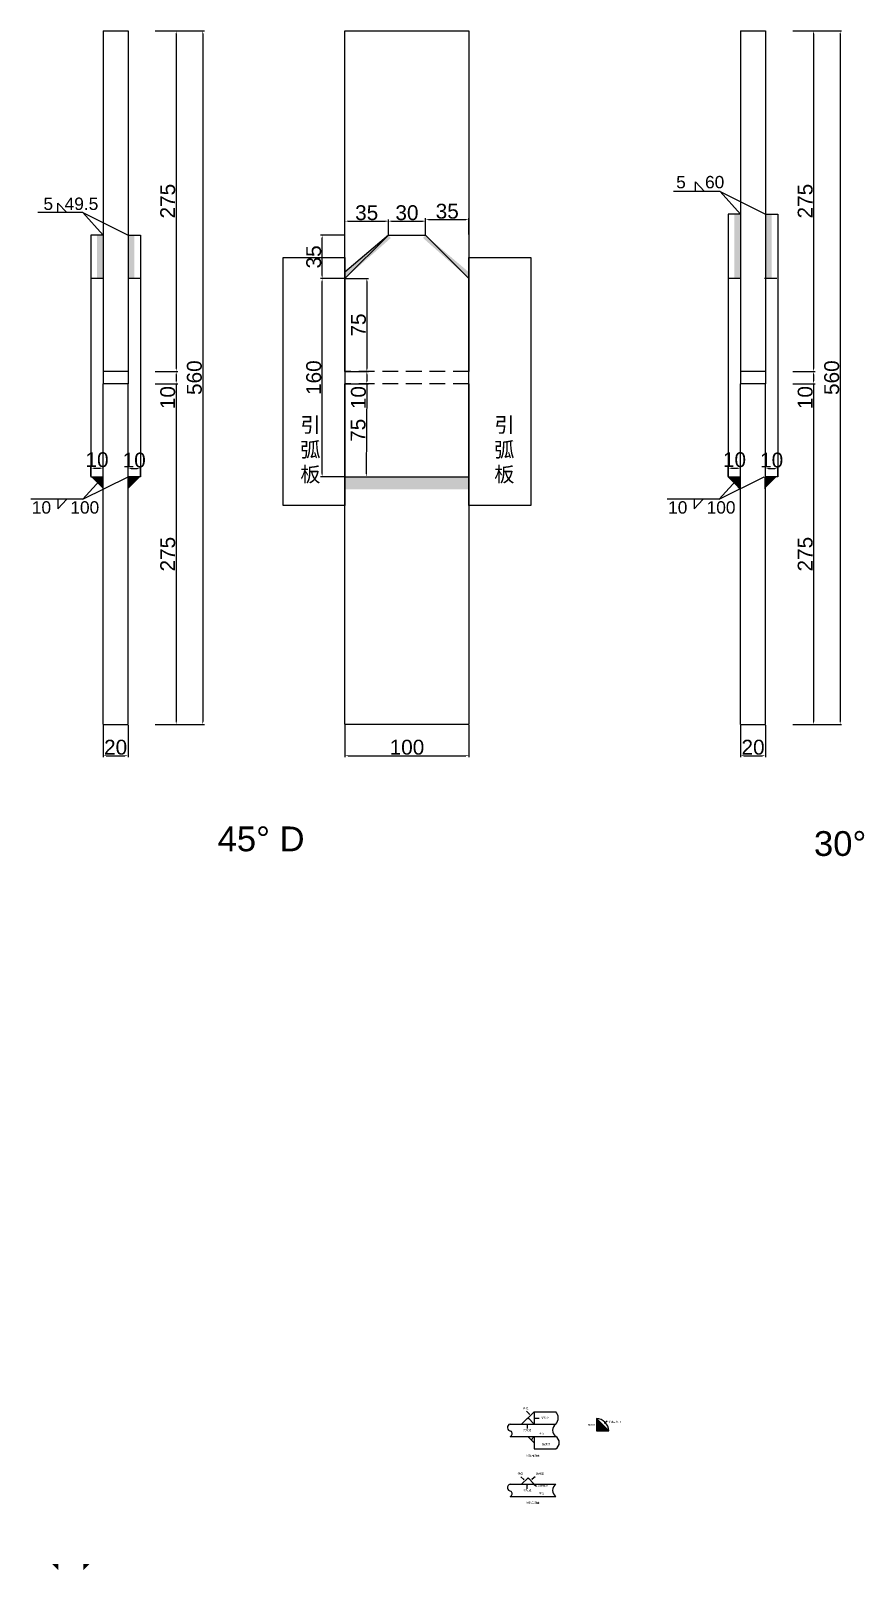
# Model space of a CAD drawing. Header units: millimetres. Extents: x 1455 to 24185, y -7314 to 4772.
# Drawn here: x 18503 to 19176, y -6034 to -4791 of the extents above; entities that cross this region are included whole.
import ezdxf

# ---------------------------------------------------------------- set-up
doc = ezdxf.new("R2010")
doc.units = ezdxf.units.MM
doc.linetypes.add('DASHED', pattern=[19.05, 12.7, -6.35])
doc.layers.add('焊缝', color=250, linetype='Continuous')
doc.styles.get("Standard").update_dxf_attribs({"font": 'arial.ttf'})
doc.dimstyles.new('ISO-25-JHF', dxfattribs={"dimtxt": 12, "dimasz": 2.5, "dimexe": 1.25, "dimexo": 0.625, "dimtad": 1, "dimtxsty": 'Standard', "dimcen": 2.5, "dimadec": 0, "dimazin": 0, "dimtfac": 1, "dimtmove": 0, "dimatfit": 3, "dimfxl": 1, "dimarcsym": 0})

# ---------------------------------------------------------------- blocks, each defined once
blk = doc.blocks.new('*D2588')
at = {"color": 0, "lineweight": -2, "transparency": 16777216}
for p, q in [((18756, -4990.9), (18736.9, -4990.9)), ((18738.2, -5148.4), (18738.2, -4993.4)), ((18756, -5150.9), (18736.9, -5150.9))]:
    blk.add_line(p, q, dxfattribs=at)
at = {"color": 0, "transparency": 16777216}
for points in [[(18737.7, -4993.4), (18738.6, -4993.4), (18738.2, -4990.9)], [(18737.7, -5148.4), (18738.6, -5148.4), (18738.2, -5150.9)]]:
    blk.add_solid(points, dxfattribs=at)
at = {"layer": 'Defpoints', "color": 0, "transparency": 16777216}
for p in [(18738.2, -4990.9), (18756.6, -4990.9), (18756.6, -5150.9)]:
    blk.add_point(p, dxfattribs=at)
at = {"color": 0, "transparency": 16777216, "insert": (18731.4, -5070.9), "char_height": 12, "attachment_point": 5, "rotation": 90}
blk.add_mtext('160', dxfattribs=at)
blk = doc.blocks.new('*D2195')
at = {"color": 0, "lineweight": -2, "transparency": 16777216}
for p, q in [((18756, -4955.9), (18736.9, -4955.9)), ((18738.2, -4988.4), (18738.2, -4958.4)), ((18756, -4990.9), (18736.9, -4990.9))]:
    blk.add_line(p, q, dxfattribs=at)
at = {"color": 0, "transparency": 16777216}
for points in [[(18737.7, -4958.4), (18738.6, -4958.4), (18738.2, -4955.9)], [(18737.7, -4988.4), (18738.6, -4988.4), (18738.2, -4990.9)]]:
    blk.add_solid(points, dxfattribs=at)
at = {"layer": 'Defpoints', "color": 0, "transparency": 16777216}
for p in [(18738.2, -4955.9), (18756.6, -4955.9), (18756.6, -4990.9)]:
    blk.add_point(p, dxfattribs=at)
at = {"color": 0, "transparency": 16777216, "insert": (18731.4, -4973.4), "char_height": 12, "attachment_point": 5, "rotation": 90}
blk.add_mtext('35', dxfattribs=at)
blk = doc.blocks.new('*D2589')
at = {"color": 0, "lineweight": -2, "transparency": 16777216}
for p, q in [((18756.6, -4955.3), (18756.6, -4943.3)), ((18759.1, -4944.6), (18789.1, -4944.6)), ((18791.6, -4955.3), (18791.6, -4943.3))]:
    blk.add_line(p, q, dxfattribs=at)
at = {"color": 0, "transparency": 16777216}
for points in [[(18759.1, -4944.1), (18759.1, -4945), (18756.6, -4944.6)], [(18789.1, -4944.1), (18789.1, -4945), (18791.6, -4944.6)]]:
    blk.add_solid(points, dxfattribs=at)
at = {"layer": 'Defpoints', "color": 0, "transparency": 16777216}
for p in [(18791.6, -4944.6), (18756.6, -4955.9), (18791.6, -4955.9)]:
    blk.add_point(p, dxfattribs=at)
at = {"color": 0, "transparency": 16777216, "insert": (18774.1, -4937.8), "char_height": 12, "attachment_point": 5}
blk.add_mtext('35', dxfattribs=at)
blk = doc.blocks.new('*D2590')
at = {"color": 0, "lineweight": -2, "transparency": 16777216}
for p, q in [((18791.6, -4955.3), (18791.6, -4943.3)), ((18794.1, -4944.6), (18819.1, -4944.6)), ((18821.6, -4955.3), (18821.6, -4943.3))]:
    blk.add_line(p, q, dxfattribs=at)
at = {"color": 0, "transparency": 16777216}
for points in [[(18794.1, -4944.1), (18794.1, -4945), (18791.6, -4944.6)], [(18819.1, -4944.1), (18819.1, -4945), (18821.6, -4944.6)]]:
    blk.add_solid(points, dxfattribs=at)
at = {"layer": 'Defpoints', "color": 0, "transparency": 16777216}
for p in [(18821.6, -4944.6), (18791.6, -4955.9), (18821.6, -4955.9)]:
    blk.add_point(p, dxfattribs=at)
at = {"color": 0, "transparency": 16777216, "insert": (18806.6, -4937.8), "char_height": 12, "attachment_point": 5}
blk.add_mtext('30', dxfattribs=at)
blk = doc.blocks.new('*D2196')
at = {"color": 0, "lineweight": -2, "transparency": 16777216}
for p, q in [((18821.6, -4955.3), (18821.6, -4942.1)), ((18824.1, -4943.3), (18854.1, -4943.3)), ((18856.6, -4955.3), (18856.6, -4942.1))]:
    blk.add_line(p, q, dxfattribs=at)
at = {"color": 0, "transparency": 16777216}
for points in [[(18824.1, -4942.9), (18824.1, -4943.7), (18821.6, -4943.3)], [(18854.1, -4942.9), (18854.1, -4943.7), (18856.6, -4943.3)]]:
    blk.add_solid(points, dxfattribs=at)
at = {"layer": 'Defpoints', "color": 0, "transparency": 16777216}
for p in [(18856.6, -4943.3), (18821.6, -4955.9), (18856.6, -4955.9)]:
    blk.add_point(p, dxfattribs=at)
at = {"color": 0, "transparency": 16777216, "insert": (18839.1, -4936.6), "char_height": 12, "attachment_point": 5}
blk.add_mtext('35', dxfattribs=at)
blk = doc.blocks.new('*D2593')
at = {"color": 0, "lineweight": -2, "transparency": 16777216}
for p, q in [((18561.5, -5351.5), (18561.5, -5377.3)), ((18581.5, -5351.5), (18581.5, -5377.3)), ((18564, -5376.1), (18579, -5376.1))]:
    blk.add_line(p, q, dxfattribs=at)
at = {"color": 0, "transparency": 16777216}
for points in [[(18564, -5375.7), (18564, -5376.5), (18561.5, -5376.1)], [(18579, -5375.7), (18579, -5376.5), (18581.5, -5376.1)]]:
    blk.add_solid(points, dxfattribs=at)
at = {"layer": 'Defpoints', "color": 0, "transparency": 16777216}
for p in [(18561.5, -5350.9), (18581.5, -5350.9), (18581.5, -5376.1)]:
    blk.add_point(p, dxfattribs=at)
at = {"color": 0, "transparency": 16777216, "insert": (18571.5, -5369.3), "char_height": 12, "attachment_point": 5}
blk.add_mtext('20', dxfattribs=at)
blk = doc.blocks.new('*D2594')
at = {"color": 0, "lineweight": -2, "transparency": 16777216}
for p, q in [((18551.5, -5150.3), (18551.5, -5142.8)), ((18554, -5144), (18559, -5144)), ((18561.5, -5150.3), (18561.5, -5142.8))]:
    blk.add_line(p, q, dxfattribs=at)
at = {"color": 0, "transparency": 16777216}
for points in [[(18554, -5143.6), (18554, -5144.4), (18551.5, -5144)], [(18559, -5143.6), (18559, -5144.4), (18561.5, -5144)]]:
    blk.add_solid(points, dxfattribs=at)
at = {"layer": 'Defpoints', "color": 0, "transparency": 16777216}
for p in [(18561.5, -5144), (18551.5, -5150.9), (18561.5, -5150.9)]:
    blk.add_point(p, dxfattribs=at)
at = {"color": 0, "transparency": 16777216, "insert": (18556.5, -5137.2), "char_height": 12, "attachment_point": 5}
blk.add_mtext('10', dxfattribs=at)
blk = doc.blocks.new('*D2595')
at = {"color": 0, "lineweight": -2, "transparency": 16777216}
for p, q in [((18581.5, -5150.3), (18581.5, -5143)), ((18584, -5144.2), (18589, -5144.2)), ((18591.5, -5150.3), (18591.5, -5143))]:
    blk.add_line(p, q, dxfattribs=at)
at = {"color": 0, "transparency": 16777216}
for points in [[(18584, -5143.8), (18584, -5144.6), (18581.5, -5144.2)], [(18589, -5143.8), (18589, -5144.6), (18591.5, -5144.2)]]:
    blk.add_solid(points, dxfattribs=at)
at = {"layer": 'Defpoints', "color": 0, "transparency": 16777216}
for p in [(18591.5, -5144.2), (18581.5, -5150.9), (18591.5, -5150.9)]:
    blk.add_point(p, dxfattribs=at)
at = {"color": 0, "transparency": 16777216, "insert": (18586.5, -5137.5), "char_height": 12, "attachment_point": 5}
blk.add_mtext('10', dxfattribs=at)
blk = doc.blocks.new('*D2600')
at = {"color": 0, "lineweight": -2, "transparency": 16777216}
for p, q in [((18757.2, -4990.9), (18775.5, -4990.9)), ((18774.2, -4993.4), (18774.2, -5063.4)), ((18757.2, -5065.9), (18775.5, -5065.9))]:
    blk.add_line(p, q, dxfattribs=at)
at = {"color": 0, "transparency": 16777216}
for points in [[(18773.8, -4993.4), (18774.7, -4993.4), (18774.2, -4990.9)], [(18773.8, -5063.4), (18774.7, -5063.4), (18774.2, -5065.9)]]:
    blk.add_solid(points, dxfattribs=at)
at = {"layer": 'Defpoints', "color": 0, "transparency": 16777216}
for p in [(18756.6, -4990.9), (18756.6, -5065.9), (18774.2, -5065.9)]:
    blk.add_point(p, dxfattribs=at)
at = {"color": 0, "transparency": 16777216, "insert": (18767.5, -5028.4), "char_height": 12, "attachment_point": 5, "rotation": 90}
blk.add_mtext('75', dxfattribs=at)
blk = doc.blocks.new('*D2601')
at = {"color": 0, "lineweight": -2, "transparency": 16777216}
for p, q in [((18757.2, -5065.9), (18775.5, -5065.9)), ((18774.2, -5068.4), (18774.2, -5073.4)), ((18757.2, -5075.9), (18775.5, -5075.9)), ((18774.2, -5075.9), (18774.2, -5095.7))]:
    blk.add_line(p, q, dxfattribs=at)
at = {"color": 0, "transparency": 16777216}
for points in [[(18773.8, -5068.4), (18774.7, -5068.4), (18774.2, -5065.9)], [(18773.8, -5073.4), (18774.7, -5073.4), (18774.2, -5075.9)]]:
    blk.add_solid(points, dxfattribs=at)
at = {"layer": 'Defpoints', "color": 0, "transparency": 16777216}
for p in [(18756.6, -5065.9), (18756.6, -5075.9), (18774.2, -5075.9)]:
    blk.add_point(p, dxfattribs=at)
at = {"color": 0, "transparency": 16777216, "insert": (18767.5, -5087), "char_height": 12, "attachment_point": 5, "rotation": 90}
blk.add_mtext('10', dxfattribs=at)
blk = doc.blocks.new('*D2199')
at = {"color": 0, "lineweight": -2, "transparency": 16777216}
for p, q in [((18757.2, -5075.9), (18775.4, -5076)), ((18774.1, -5078.5), (18773.8, -5148.5)), ((18756.9, -5150.9), (18775, -5151))]:
    blk.add_line(p, q, dxfattribs=at)
at = {"color": 0, "transparency": 16777216}
for points in [[(18773.7, -5078.5), (18774.5, -5078.5), (18774.1, -5076)], [(18773.4, -5148.5), (18774.2, -5148.5), (18773.8, -5151)]]:
    blk.add_solid(points, dxfattribs=at)
at = {"layer": 'Defpoints', "color": 0, "transparency": 16777216}
for p in [(18756.6, -5075.9), (18756.2, -5150.9), (18773.8, -5151)]:
    blk.add_point(p, dxfattribs=at)
at = {"color": 0, "transparency": 16777216, "insert": (18767.2, -5113.4), "char_height": 12, "attachment_point": 5, "rotation": 89.7211}
blk.add_mtext('75', dxfattribs=at)
blk = doc.blocks.new('*D2625')
at = {"color": 0, "lineweight": -2, "transparency": 16777216}
for p, q in [((19075.9, -5351.5), (19075.9, -5377.3)), ((19095.9, -5351.5), (19095.9, -5377.3)), ((19078.4, -5376.1), (19093.4, -5376.1))]:
    blk.add_line(p, q, dxfattribs=at)
at = {"color": 0, "transparency": 16777216}
for points in [[(19078.4, -5375.7), (19078.4, -5376.5), (19075.9, -5376.1)], [(19093.4, -5375.7), (19093.4, -5376.5), (19095.9, -5376.1)]]:
    blk.add_solid(points, dxfattribs=at)
at = {"layer": 'Defpoints', "color": 0, "transparency": 16777216}
for p in [(19075.9, -5350.9), (19095.9, -5350.9), (19095.9, -5376.1)]:
    blk.add_point(p, dxfattribs=at)
at = {"color": 0, "transparency": 16777216, "insert": (19085.9, -5369.3), "char_height": 12, "attachment_point": 5}
blk.add_mtext('20', dxfattribs=at)
blk = doc.blocks.new('*D2626')
at = {"color": 0, "lineweight": -2, "transparency": 16777216}
for p, q in [((19065.9, -5150.3), (19065.9, -5142.8)), ((19068.4, -5144), (19073.4, -5144)), ((19075.9, -5150.3), (19075.9, -5142.8))]:
    blk.add_line(p, q, dxfattribs=at)
at = {"color": 0, "transparency": 16777216}
for points in [[(19068.4, -5143.6), (19068.4, -5144.4), (19065.9, -5144)], [(19073.4, -5143.6), (19073.4, -5144.4), (19075.9, -5144)]]:
    blk.add_solid(points, dxfattribs=at)
at = {"layer": 'Defpoints', "color": 0, "transparency": 16777216}
for p in [(19075.9, -5144), (19065.9, -5150.9), (19075.9, -5150.9)]:
    blk.add_point(p, dxfattribs=at)
at = {"color": 0, "transparency": 16777216, "insert": (19070.9, -5137.2), "char_height": 12, "attachment_point": 5}
blk.add_mtext('10', dxfattribs=at)
blk = doc.blocks.new('*D2627')
at = {"color": 0, "lineweight": -2, "transparency": 16777216}
for p, q in [((19095.9, -5150.3), (19095.9, -5143)), ((19098.4, -5144.2), (19103.4, -5144.2)), ((19105.9, -5150.3), (19105.9, -5143))]:
    blk.add_line(p, q, dxfattribs=at)
at = {"color": 0, "transparency": 16777216}
for points in [[(19098.4, -5143.8), (19098.4, -5144.6), (19095.9, -5144.2)], [(19103.4, -5143.8), (19103.4, -5144.6), (19105.9, -5144.2)]]:
    blk.add_solid(points, dxfattribs=at)
at = {"layer": 'Defpoints', "color": 0, "transparency": 16777216}
for p in [(19105.9, -5144.2), (19095.9, -5150.9), (19105.9, -5150.9)]:
    blk.add_point(p, dxfattribs=at)
at = {"color": 0, "transparency": 16777216, "insert": (19100.9, -5137.5), "char_height": 12, "attachment_point": 5}
blk.add_mtext('10', dxfattribs=at)
blk = doc.blocks.new('*D2792')
at = {"color": 0, "lineweight": -2, "transparency": 16777216}
for p, q in [((18756.6, -5351.5), (18756.6, -5377.3)), ((18856.6, -5351.5), (18856.6, -5377.3)), ((18759.1, -5376.1), (18854.1, -5376.1))]:
    blk.add_line(p, q, dxfattribs=at)
at = {"color": 0, "transparency": 16777216}
for points in [[(18759.1, -5375.7), (18759.1, -5376.5), (18756.6, -5376.1)], [(18854.1, -5375.7), (18854.1, -5376.5), (18856.6, -5376.1)]]:
    blk.add_solid(points, dxfattribs=at)
at = {"layer": 'Defpoints', "color": 0, "transparency": 16777216}
for p in [(18756.6, -5350.9), (18856.6, -5350.9), (18856.6, -5376.1)]:
    blk.add_point(p, dxfattribs=at)
at = {"color": 0, "transparency": 16777216, "insert": (18806.6, -5369.3), "char_height": 12, "attachment_point": 5}
blk.add_mtext('100', dxfattribs=at)
blk = doc.blocks.new('*D2818')
at = {"color": 0, "lineweight": -2, "transparency": 16777216}
for p, q in [((18603.5, -4790.9), (18621.6, -4790.9)), ((18620.4, -4793.4), (18620.4, -5063.4)), ((18603.5, -5065.9), (18621.6, -5065.9))]:
    blk.add_line(p, q, dxfattribs=at)
at = {"color": 0, "transparency": 16777216}
for points in [[(18620, -4793.4), (18620.8, -4793.4), (18620.4, -4790.9)], [(18620, -5063.4), (18620.8, -5063.4), (18620.4, -5065.9)]]:
    blk.add_solid(points, dxfattribs=at)
at = {"layer": 'Defpoints', "color": 0, "transparency": 16777216}
for p in [(18602.9, -4790.9), (18602.9, -5065.9), (18620.4, -5065.9)]:
    blk.add_point(p, dxfattribs=at)
at = {"color": 0, "transparency": 16777216, "insert": (18613.6, -4928.4), "char_height": 12, "attachment_point": 5, "rotation": 90}
blk.add_mtext('275', dxfattribs=at)
blk = doc.blocks.new('*D2819')
at = {"color": 0, "lineweight": -2, "transparency": 16777216}
for p, q in [((18603.5, -5065.9), (18621.6, -5065.9)), ((18620.4, -5068.4), (18620.4, -5073.4)), ((18603.5, -5075.9), (18621.6, -5075.9)), ((18620.4, -5075.9), (18620.4, -5095.7))]:
    blk.add_line(p, q, dxfattribs=at)
at = {"color": 0, "transparency": 16777216}
for points in [[(18620, -5068.4), (18620.8, -5068.4), (18620.4, -5065.9)], [(18620, -5073.4), (18620.8, -5073.4), (18620.4, -5075.9)]]:
    blk.add_solid(points, dxfattribs=at)
at = {"layer": 'Defpoints', "color": 0, "transparency": 16777216}
for p in [(18602.9, -5065.9), (18602.9, -5075.9), (18620.4, -5075.9)]:
    blk.add_point(p, dxfattribs=at)
at = {"color": 0, "transparency": 16777216, "insert": (18613.6, -5087), "char_height": 12, "attachment_point": 5, "rotation": 90}
blk.add_mtext('10', dxfattribs=at)
blk = doc.blocks.new('*D2820')
at = {"color": 0, "lineweight": -2, "transparency": 16777216}
for p, q in [((18603.5, -5075.9), (18621.6, -5075.9)), ((18620.4, -5078.4), (18620.4, -5348.4)), ((18603.5, -5350.9), (18621.6, -5350.9))]:
    blk.add_line(p, q, dxfattribs=at)
at = {"color": 0, "transparency": 16777216}
for points in [[(18620, -5078.4), (18620.8, -5078.4), (18620.4, -5075.9)], [(18620, -5348.4), (18620.8, -5348.4), (18620.4, -5350.9)]]:
    blk.add_solid(points, dxfattribs=at)
at = {"layer": 'Defpoints', "color": 0, "transparency": 16777216}
for p in [(18602.9, -5075.9), (18602.9, -5350.9), (18620.4, -5350.9)]:
    blk.add_point(p, dxfattribs=at)
at = {"color": 0, "transparency": 16777216, "insert": (18613.6, -5213.4), "char_height": 12, "attachment_point": 5, "rotation": 90}
blk.add_mtext('275', dxfattribs=at)
blk = doc.blocks.new('*D2817')
at = {"color": 0, "lineweight": -2, "transparency": 16777216}
for p, q in [((18603.5, -4790.9), (18643.1, -4790.9)), ((18641.8, -4793.4), (18641.8, -5348.4)), ((18603.5, -5350.9), (18643.1, -5350.9))]:
    blk.add_line(p, q, dxfattribs=at)
at = {"color": 0, "transparency": 16777216}
for points in [[(18641.4, -4793.4), (18642.3, -4793.4), (18641.8, -4790.9)], [(18641.4, -5348.4), (18642.3, -5348.4), (18641.8, -5350.9)]]:
    blk.add_solid(points, dxfattribs=at)
at = {"layer": 'Defpoints', "color": 0, "transparency": 16777216}
for p in [(18602.9, -4790.9), (18602.9, -5350.9), (18641.8, -5350.9)]:
    blk.add_point(p, dxfattribs=at)
at = {"color": 0, "transparency": 16777216, "insert": (18635.1, -5070.9), "char_height": 12, "attachment_point": 5, "rotation": 90}
blk.add_mtext('560', dxfattribs=at)
blk = doc.blocks.new('*D2834')
at = {"color": 0, "lineweight": -2, "transparency": 16777216}
for p, q in [((19117.9, -4790.9), (19136, -4790.9)), ((19134.7, -4793.4), (19134.7, -5063.4)), ((19117.9, -5065.9), (19136, -5065.9))]:
    blk.add_line(p, q, dxfattribs=at)
at = {"color": 0, "transparency": 16777216}
for points in [[(19134.3, -4793.4), (19135.2, -4793.4), (19134.7, -4790.9)], [(19134.3, -5063.4), (19135.2, -5063.4), (19134.7, -5065.9)]]:
    blk.add_solid(points, dxfattribs=at)
at = {"layer": 'Defpoints', "color": 0, "transparency": 16777216}
for p in [(19117.3, -4790.9), (19117.3, -5065.9), (19134.7, -5065.9)]:
    blk.add_point(p, dxfattribs=at)
at = {"color": 0, "transparency": 16777216, "insert": (19128, -4928.4), "char_height": 12, "attachment_point": 5, "rotation": 90}
blk.add_mtext('275', dxfattribs=at)
blk = doc.blocks.new('*D2835')
at = {"color": 0, "lineweight": -2, "transparency": 16777216}
for p, q in [((19117.9, -5065.9), (19136, -5065.9)), ((19134.7, -5068.4), (19134.7, -5073.4)), ((19117.9, -5075.9), (19136, -5075.9)), ((19134.7, -5075.9), (19134.7, -5095.7))]:
    blk.add_line(p, q, dxfattribs=at)
at = {"color": 0, "transparency": 16777216}
for points in [[(19134.3, -5068.4), (19135.2, -5068.4), (19134.7, -5065.9)], [(19134.3, -5073.4), (19135.2, -5073.4), (19134.7, -5075.9)]]:
    blk.add_solid(points, dxfattribs=at)
at = {"layer": 'Defpoints', "color": 0, "transparency": 16777216}
for p in [(19117.3, -5065.9), (19117.3, -5075.9), (19134.7, -5075.9)]:
    blk.add_point(p, dxfattribs=at)
at = {"color": 0, "transparency": 16777216, "insert": (19128, -5087), "char_height": 12, "attachment_point": 5, "rotation": 90}
blk.add_mtext('10', dxfattribs=at)
blk = doc.blocks.new('*D2836')
at = {"color": 0, "lineweight": -2, "transparency": 16777216}
for p, q in [((19117.9, -5075.9), (19136, -5075.9)), ((19134.7, -5078.4), (19134.7, -5348.4)), ((19117.9, -5350.9), (19136, -5350.9))]:
    blk.add_line(p, q, dxfattribs=at)
at = {"color": 0, "transparency": 16777216}
for points in [[(19134.3, -5078.4), (19135.2, -5078.4), (19134.7, -5075.9)], [(19134.3, -5348.4), (19135.2, -5348.4), (19134.7, -5350.9)]]:
    blk.add_solid(points, dxfattribs=at)
at = {"layer": 'Defpoints', "color": 0, "transparency": 16777216}
for p in [(19117.3, -5075.9), (19117.3, -5350.9), (19134.7, -5350.9)]:
    blk.add_point(p, dxfattribs=at)
at = {"color": 0, "transparency": 16777216, "insert": (19128, -5213.4), "char_height": 12, "attachment_point": 5, "rotation": 90}
blk.add_mtext('275', dxfattribs=at)
blk = doc.blocks.new('*D2837')
at = {"color": 0, "lineweight": -2, "transparency": 16777216}
for p, q in [((19117.9, -4790.9), (19157.4, -4790.9)), ((19156.2, -4793.4), (19156.2, -5348.4)), ((19117.9, -5350.9), (19157.4, -5350.9))]:
    blk.add_line(p, q, dxfattribs=at)
at = {"color": 0, "transparency": 16777216}
for points in [[(19155.8, -4793.4), (19156.6, -4793.4), (19156.2, -4790.9)], [(19155.8, -5348.4), (19156.6, -5348.4), (19156.2, -5350.9)]]:
    blk.add_solid(points, dxfattribs=at)
at = {"layer": 'Defpoints', "color": 0, "transparency": 16777216}
for p in [(19117.3, -4790.9), (19117.3, -5350.9), (19156.2, -5350.9)]:
    blk.add_point(p, dxfattribs=at)
at = {"color": 0, "transparency": 16777216, "insert": (19149.4, -5070.9), "char_height": 12, "attachment_point": 5, "rotation": 90}
blk.add_mtext('560', dxfattribs=at)

msp = doc.modelspace()

# ---------------------------------------------------------------- hatches: boundary and pattern name
h = msp.add_hatch()
h.set_pattern_fill('ANGLE', color=256, scale=2)
h.set_pattern_definition([(0, (-18959.499, 5921.075), (0, 13.97), [10.16, -3.81]), (90, (-18959.499, 5921.075), (-13.97, 9e-16), [10.16, -3.81])])
h.paths.add_polyline_path([(18969.499, -5921.075), (18959.499, -5911.075), (18959.499, -5921.075)])
h = msp.add_hatch(color=256)
h.dxf.hatch_style = 1
h.paths.add_polyline_path([(18959.499, -5911.075), (18959.499, -5921.075), (18969.499, -5921.075)])
h = msp.add_hatch(color=256)
h.dxf.hatch_style = 1
h.paths.add_polyline_path([(18966.13, -5914.399), (18965.966, -5914.945), (18966.535, -5914.916), (18966.332, -5914.657)])
at = {"layer": '焊缝'}
h = msp.add_hatch(color=250, dxfattribs=at)
h.dxf.hatch_style = 1
h.paths.add_polyline_path([(19070.86, -4990.887), (19070.86, -4938.884), (19075.859, -4938.884), (19075.859, -4990.887)])
h = msp.add_hatch(color=250, dxfattribs=at)
h.dxf.hatch_style = 1
h.paths.add_polyline_path([(19095.86, -4990.887), (19095.86, -4938.884), (19100.859, -4938.884), (19100.859, -4990.887)])
h = msp.add_hatch(color=250, dxfattribs=at)
h.dxf.hatch_style = 1
h.paths.add_polyline_path([(18556.506, -4990.887), (18556.506, -4955.884), (18561.505, -4955.884), (18561.505, -4990.887)])
h = msp.add_hatch(color=250, dxfattribs=at)
h.dxf.hatch_style = 1
h.paths.add_polyline_path([(18581.506, -4990.887), (18581.506, -4955.884), (18586.505, -4955.884), (18586.505, -4990.887)])
h = msp.add_hatch(color=250, dxfattribs=at)
h.dxf.hatch_style = 1
h.paths.add_polyline_path([(18756.593, -4985.847), (18756.593, -4990.949), (18793.61, -4958.162), (18791.593, -4955.909)])
h = msp.add_hatch(color=250, dxfattribs=at)
h.dxf.hatch_style = 1
h.paths.add_polyline_path([(18856.593, -4985.847), (18856.593, -4990.949), (18819.576, -4958.162), (18821.593, -4955.909)])
h = msp.add_hatch(color=250, dxfattribs=at)
h.dxf.hatch_style = 1
h.paths.add_polyline_path([(18561.505, -5160.948), (18551.505, -5150.884), (18561.505, -5150.948)])
h = msp.add_hatch(color=250, dxfattribs=at)
h.dxf.hatch_style = 1
h.paths.add_polyline_path([(18581.505, -5160.948), (18591.505, -5150.948), (18581.505, -5150.948)])
h = msp.add_hatch(color=250, dxfattribs=at)
h.dxf.hatch_style = 1
h.paths.add_polyline_path([(18756.593, -5160.948), (18756.593, -5150.948), (18856.593, -5150.948), (18856.592, -5160.948)])
h = msp.add_hatch(color=250, dxfattribs=at)
h.dxf.hatch_style = 1
h.paths.add_polyline_path([(19074.977, -5160.948), (19064.977, -5150.884), (19074.977, -5150.948)])
h = msp.add_hatch(color=250, dxfattribs=at)
h.dxf.hatch_style = 1
h.paths.add_polyline_path([(19094.977, -5160.948), (19104.977, -5150.948), (19094.977, -5150.948)])
h = msp.add_hatch(color=250, dxfattribs=at)
h.dxf.hatch_style = 1
h.paths.add_polyline_path([(18525.326, -6033.614), (18520.326, -6028.614), (18525.326, -6028.614)])
h = msp.add_hatch(color=250, dxfattribs=at)
h.dxf.hatch_style = 1
h.paths.add_polyline_path([(18545.326, -6033.614), (18550.326, -6028.614), (18545.326, -6028.614)])

# ---------------------------------------------------------------- linework, layer by layer
for p, q in [((18561.505, -4790.884), (18581.505, -4790.884)), ((18561.505, -4790.884), (18561.505, -5065.884)), ((18581.505, -4790.884), (18581.505, -5065.884)), ((18756.593, -4790.884), (18856.593, -4790.884)), ((18756.593, -5065.884), (18756.593, -4790.884)), ((18856.593, -4790.884), (18856.593, -5065.884)), ((19075.859, -4790.884), (19095.859, -4790.884)), ((19075.859, -4790.884), (19075.859, -5065.884)), ((19095.859, -4790.884), (19095.859, -5065.884)), ((19059.467, -4920.694), (19021.821, -4920.694)), ((19039.354, -4920.694), (19039.354, -4912.93)), ((19039.354, -4912.93), (19046.586, -4920.694)), ((19075.859, -4938.884), (19059.467, -4920.694)), ((19059.467, -4920.694), (19095.859, -4938.884)), ((18525.001, -4937.694), (18525.001, -4929.93)), ((18525.001, -4929.93), (18532.232, -4937.694)), ((18545.114, -4937.694), (18508.685, -4937.694)), ((18561.505, -4955.884), (18545.114, -4937.694)), ((18545.114, -4937.694), (18581.505, -4955.884)), ((19075.859, -4938.884), (19065.859, -4938.884)), ((19065.859, -4938.884), (19065.859, -5150.884)), ((19095.859, -4938.884), (19105.859, -4938.884)), ((19105.859, -4938.884), (19105.859, -5150.884)), ((18561.505, -4955.884), (18551.505, -4955.884)), ((18551.505, -4955.884), (18551.505, -5150.884)), ((18581.505, -4955.884), (18591.505, -4955.884)), ((18591.505, -4955.884), (18591.505, -5150.884)), ((18791.593, -4955.884), (18756.593, -4990.884)), ((18791.593, -4955.884), (18821.593, -4955.884)), ((18821.593, -4955.884), (18856.593, -4990.884)), ((18706.593, -4974.003), (18756.593, -4974.003)), ((18706.593, -5174.003), (18706.593, -4974.003)), ((18756.593, -4974.003), (18756.593, -5174.003)), ((18856.593, -4974.003), (18906.593, -4974.003)), ((18856.593, -5174.003), (18856.593, -4974.003)), ((18906.593, -4974.003), (18906.593, -5174.003)), ((18561.505, -4990.884), (18551.505, -4990.884)), ((18591.505, -4990.884), (18581.505, -4990.884)), ((18756.593, -4990.884), (18756.593, -5150.884)), ((18856.593, -5150.884), (18856.593, -4990.884)), ((19075.859, -4990.884), (19065.859, -4990.884)), ((19105.113, -4990.884), (19095.113, -4990.884)), ((18581.505, -5065.884), (18561.505, -5065.884)), ((18561.505, -5065.884), (18561.505, -5075.884)), ((18581.505, -5065.884), (18581.505, -5075.884)), ((19095.859, -5065.884), (19075.859, -5065.884)), ((19075.859, -5065.884), (19075.859, -5075.884)), ((19095.859, -5065.884), (19095.859, -5075.884)), ((18581.505, -5075.884), (18561.505, -5075.884)), ((18561.505, -5350.884), (18561.505, -5075.884)), ((18581.505, -5350.884), (18581.505, -5075.884)), ((18756.593, -5350.884), (18756.593, -5075.884)), ((18856.593, -5075.884), (18856.593, -5350.884)), ((19095.859, -5075.884), (19075.859, -5075.884)), ((19075.859, -5350.884), (19075.859, -5075.884)), ((19095.859, -5350.884), (19095.859, -5075.884)), ((18561.505, -5150.884), (18545.114, -5169.074)), ((18545.114, -5169.074), (18581.505, -5150.884)), ((18551.505, -5150.884), (18561.505, -5150.884)), ((18591.505, -5150.884), (18581.505, -5150.884)), ((18756.593, -5150.884), (18856.593, -5150.884)), ((19074.977, -5150.884), (19058.586, -5169.074)), ((19058.586, -5169.074), (19094.977, -5150.884)), ((19065.859, -5150.884), (19075.859, -5150.884)), ((19105.859, -5150.884), (19095.859, -5150.884)), ((18545.114, -5169.074), (18503.062, -5169.074)), ((18525.001, -5169.074), (18525.001, -5176.838)), ((18525.001, -5176.838), (18532.232, -5169.074)), ((19058.586, -5169.074), (19016.534, -5169.074)), ((19038.473, -5169.074), (19038.473, -5176.838)), ((19038.473, -5176.838), (19045.705, -5169.074)), ((18756.593, -5174.003), (18706.593, -5174.003)), ((18906.593, -5174.003), (18856.593, -5174.003)), ((18561.505, -5350.884), (18581.505, -5350.884)), ((18856.593, -5350.884), (18756.593, -5350.884)), ((19075.859, -5350.884), (19095.859, -5350.884)), ((18909.372, -5905.645), (18899.118, -5915.645)), ((18905.268, -5907.457), (18903.016, -5905.286)), ((18903.894, -5910.987), (18904.256, -5911.366)), ((18904.256, -5911.366), (18904.739, -5910.895)), ((18905.44, -5907.279), (18905.096, -5907.635)), ((18905.616, -5907.793), (18905.096, -5907.635)), ((18905.616, -5907.793), (18905.44, -5907.279)), ((18909.372, -5905.645), (18909.372, -5915.645)), ((18909.372, -5905.645), (18926.616, -5905.645)), ((18909.719, -5910.95), (18910.202, -5910.702)), ((18909.719, -5910.95), (18910.202, -5911.197)), ((18910.202, -5911.197), (18910.202, -5910.702)), ((18910.202, -5910.95), (18913.33, -5910.95)), ((18959.499, -5911.075), (18959.499, -5921.075)), ((18969.499, -5921.075), (18959.499, -5911.075)), ((18965.966, -5914.945), (18966.535, -5914.916)), ((18966.13, -5914.399), (18966.332, -5914.657)), ((18966.332, -5914.657), (18968.304, -5913.111)), ((18889.865, -5915.645), (18926.616, -5915.645)), ((18889.865, -5925.645), (18926.616, -5925.645)), ((18903.621, -5915.851), (18903.373, -5916.334)), ((18903.373, -5916.334), (18903.868, -5916.334)), ((18903.621, -5915.851), (18903.868, -5916.334)), ((18903.621, -5916.334), (18903.621, -5919.286)), ((18909.372, -5930.818), (18904.121, -5925.645)), ((18909.372, -5925.645), (18909.372, -5935.645)), ((18959.499, -5921.075), (18969.499, -5921.075)), ((18907.466, -5928.225), (18907.108, -5928.588)), ((18907.154, -5927.897), (18907.466, -5928.225)), ((18909.372, -5935.645), (18926.616, -5935.645)), ((18889.865, -5964.153), (18926.616, -5964.153)), ((18900.809, -5960.269), (18898.557, -5958.098)), ((18904.373, -5959.028), (18899.118, -5964.153)), ((18900.981, -5960.091), (18900.637, -5960.447)), ((18901.157, -5960.605), (18900.637, -5960.447)), ((18901.157, -5960.605), (18900.981, -5960.091)), ((18903.382, -5964.359), (18903.134, -5964.842)), ((18903.134, -5964.842), (18903.629, -5964.842)), ((18903.382, -5964.359), (18903.629, -5964.842)), ((18903.382, -5964.842), (18903.382, -5967.794)), ((18903.894, -5959.495), (18904.256, -5959.875)), ((18904.256, -5959.875), (18904.739, -5959.403)), ((18907.284, -5960.164), (18907.814, -5960.046)), ((18907.814, -5960.046), (18907.498, -5959.665)), ((18907.656, -5959.855), (18910.063, -5957.858)), ((18908.447, -5963.801), (18908.686, -5964.289)), ((18908.447, -5963.801), (18908.982, -5963.892)), ((18908.686, -5964.289), (18908.982, -5963.892)), ((18908.834, -5964.091), (18911.198, -5965.858)), ((18889.865, -5974.153), (18926.616, -5974.153))]:
    msp.add_line(p, q)
at = {"linetype": 'DASHED'}
for p, q in [((18856.593, -5065.884), (18756.593, -5065.884)), ((18856.593, -5075.884), (18756.593, -5075.884)), ((18909.372, -5915.645), (18904.373, -5910.52)), ((18909.372, -5925.645), (18906.786, -5928.27)), ((18909.372, -5964.153), (18904.373, -5959.028))]:
    msp.add_line(p, q, dxfattribs=at)
for centre, radius, start, end in [((18921.518, -5910.645), 7.141, 315.556346, 44.443654), ((18958.949, -5921.625), 10.565, 2.987186, 87.012814), ((18890.622, -5918.42), 2.876, 105.254291, 267.607552), ((18889.031, -5923.301), 2.489, 289.585491, 53.770778), ((18930.214, -5920.645), 6.16, 125.737304, 234.262696), ((18923.765, -5930.645), 5.756, 299.695206, 60.304794), ((18890.622, -5966.928), 2.876, 105.254291, 267.607552), ((18908.567, -5963.786), 0.491, 93.701302, 228.340271), ((18930.214, -5969.153), 6.16, 125.737304, 234.262696), ((18889.031, -5971.809), 2.489, 289.585491, 53.770778)]:
    msp.add_arc(centre, radius, start, end)
at = {"layer": '焊缝'}
for p, q in [((18791.593, -4955.909), (18756.588, -4985.847)), ((18756.593, -5150.948), (18856.593, -5150.948))]:
    msp.add_line(p, q, dxfattribs=at)

# ---------------------------------------------------------------- texts
for s, width, insert, char_height, attachment_point in [('5    60', 68.30832, (19023.847, -4908.052), 10, 1), ('\\pt18;{\\H1.66667x;5}    {\\H1.66667x;49.5}', 68.30832, (18513.261, -4925.544), 6, 1), ('{\\fSimSun|b0|i0|c134|p2;引\\P弧\\P板}', 70.10425, (18720.542, -5103.014), 12, 1), ('{\\fSimSun|b0|i0|c134|p2;引\\P弧\\P板}', 70.10425, (18877.039, -5103.014), 12, 1), ('\\pt0;10    100', 68.30832, (18503.895, -5180.804), 10, 7), ('\\pt0;10    100', 68.30832, (19017.368, -5180.804), 10, 7), ('45° D', 70.10425, (18653.801, -5433.234), 20, 1), ('30° ', 70.10425, (19135.019, -5436.99), 20, 1), ('{\\fSimSun|b0|i0|c134|p2;斜边}', 19.58817, (18900.388, -5902.003), 1.5, 1), ('{\\fSimSun|b0|i0|c134|p2;受拉边}', 19.58817, (18915.022, -5909.739), 1.5, 1), ('{\\fSimSun|b0|i0|c134|p2;将余高切平}', 19.58817, (18969.283, -5913.173), 1.5, 1), ('{\\fSimSun|b0|i0|c134|p2;剪切边}', 19.58817, (18900.615, -5919.809), 1.5, 1), ('{\\fSimSun|b0|i0|c134|p2;主板}', 19.58817, (18913.054, -5922.389), 1.5, 1), ('{\\fSimSun|b0|i0|c134|p2;H=5mm}', 19.58817, (18952.641, -5915.486), 1.5, 1), ('{\\fSimSun|b0|i0|c134|p2;搭接板}', 19.58817, (18915.792, -5931.144), 1.5, 1), ('{\\fSimSun|b0|i0|c134|p2;试验前测量}', 19.58817, (18902.961, -5940.572), 1.5, 1), ('{\\fSimSun|b0|i0|c134|p2;斜边}', 19.58817, (18895.928, -5954.815), 1.5, 1), ('{\\fSimSun|b0|i0|c134|p2;断裂面}', 19.58817, (18910.73, -5954.982), 1.5, 1), ('{\\fSimSun|b0|i0|c134|p2;断裂角度}', 19.58817, (18911.896, -5964.593), 1.5, 1), ('{\\fSimSun|b0|i0|c134|p2;剪切边}', 19.58817, (18900.615, -5968.317), 1.5, 1), ('{\\fSimSun|b0|i0|c134|p2;主板}', 19.58817, (18913.054, -5970.897), 1.5, 1), ('{\\fSimSun|b0|i0|c134|p2;试验后测量}', 19.58817, (18902.961, -5978.458), 1.5, 1)]:
    msp.add_mtext_dynamic_manual_height_columns(s, width=width, gutter_width=12.5, heights=[0], dxfattribs=dict(insert=insert, char_height=char_height, attachment_point=attachment_point))

# ---------------------------------------------------------------- dimensions: what is measured, and where the dimension line sits
for p1, p2, distance, picture, middle in [((18602.913, -4790.884), (18602.913, -5065.884), 17.478, '*D2818', (18613.639, -4928.384)), ((18602.913, -4790.884), (18602.913, -5350.884), 38.931, '*D2817', (18635.091, -5070.884)), ((19117.266, -4790.884), (19117.266, -5065.884), 17.478, '*D2834', (19127.993, -4928.384)), ((19117.266, -4790.884), (19117.266, -5350.884), 38.931, '*D2837', (19149.445, -5070.884)), ((18756.593, -4955.884), (18791.593, -4955.884), 11.32, '*D2589', (18774.093, -4937.808)), ((18791.593, -4955.884), (18821.593, -4955.884), 11.32, '*D2590', (18806.593, -4937.808)), ((18821.593, -4955.884), (18856.593, -4955.884), 12.57, '*D2196', (18839.093, -4936.558)), ((18756.593, -4990.884), (18756.593, -4955.884), 18.44, '*D2195', (18731.397, -4973.384)), ((18756.593, -5150.884), (18756.593, -4990.884), 18.44, '*D2588', (18731.401, -5070.884)), ((18756.593, -4990.884), (18756.593, -5065.884), 17.641, '*D2600', (18767.506, -5028.384)), ((18602.913, -5065.884), (18602.913, -5075.884), 17.478, '*D2819', (18613.639, -5087.019)), ((18756.593, -5065.884), (18756.593, -5075.884), 17.641, '*D2601', (18767.482, -5087.019)), ((19117.266, -5065.884), (19117.266, -5075.884), 17.478, '*D2835', (19127.993, -5087.019)), ((18602.913, -5075.884), (18602.913, -5350.884), 17.478, '*D2820', (18613.639, -5213.384)), ((18756.593, -5075.884), (18756.228, -5150.884), 17.532, '*D2199', (18767.215, -5113.437)), ((19117.266, -5075.884), (19117.266, -5350.884), 17.478, '*D2836', (19127.993, -5213.384))]:
    dim = msp.add_aligned_dim(p1=p1, p2=p2, distance=distance, dimstyle='ISO-25-JHF')
    dim.commit()
    dim.dimension.update_dxf_attribs({"geometry": picture, "text_midpoint": middle})
for base, p1, p2, angle, picture, middle in [((18561.505, -5144.001), (18551.505, -5150.884), (18561.505, -5150.884), 0, '*D2594', (18556.505, -5144.001)), ((18591.505, -5144.215), (18581.505, -5150.884), (18591.505, -5150.884), 0, '*D2595', (18586.505, -5144.215)), ((19075.859, -5144.001), (19065.859, -5150.884), (19075.859, -5150.884), 0, '*D2626', (19070.859, -5144.001)), ((19105.859, -5144.215), (19095.859, -5150.884), (19105.859, -5150.884), 0, '*D2627', (19100.859, -5144.215)), ((18581.505, -5376.082), (18561.505, -5350.884), (18581.505, -5350.884), 0, '*D2593', (18571.505, -5376.082)), ((18856.593, -5376.082), (18756.593, -5350.884), (18856.593, -5350.884), 360, '*D2792', (18806.593, -5376.082)), ((19095.859, -5376.082), (19075.859, -5350.884), (19095.859, -5350.884), 0, '*D2625', (19085.859, -5376.082))]:
    dim = msp.add_linear_dim(base=base, p1=p1, p2=p2, angle=angle, dimstyle='ISO-25-JHF')
    dim.commit()
    dim.dimension.update_dxf_attribs({"geometry": picture, "text_midpoint": middle, "dimtype": 161})

doc.saveas('drawing.dxf')
